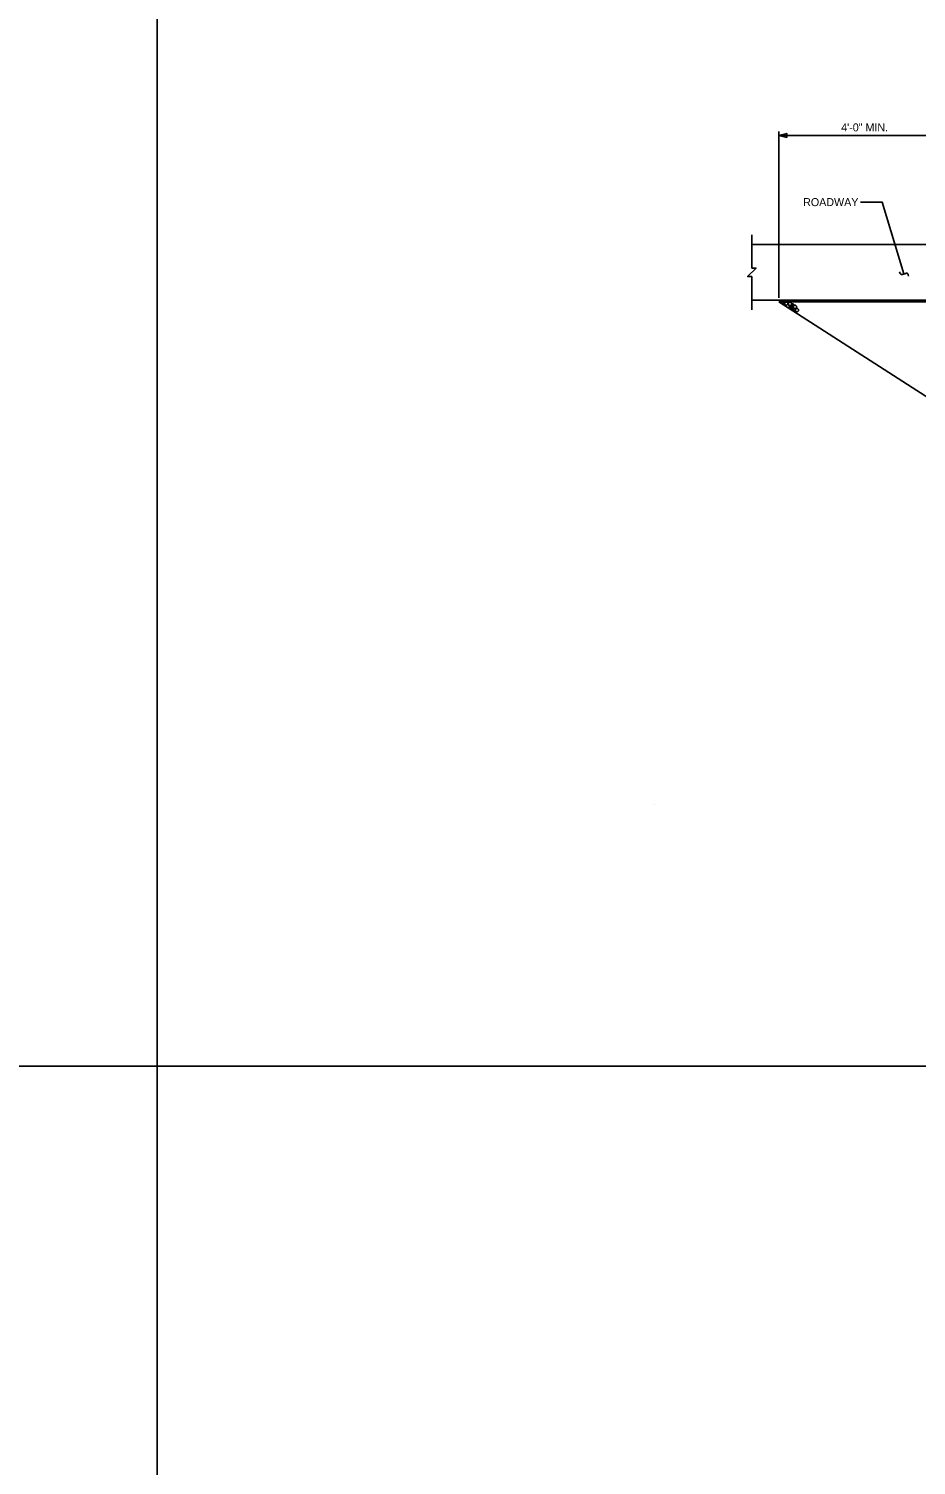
# Model space of a CAD drawing. Extents: x 0 to 2289, y 0 to 839.
# Drawn here: x 759.4 to 898, y 222.1 to 446.5 of the extents above; entities that cross this region are included whole.
import ezdxf

# ---------------------------------------------------------------- set-up
doc = ezdxf.new("R2010")
doc.units = 0
for name, color, linetype in [('Arrowhead Terminators', 7, 'Continuous'), ('Arrowhead Terminators CELL', 7, 'Continuous'), ('Dimension Lines', 7, 'Continuous'), ('Mis Object Lines', 7, 'Continuous'), ('Miscellaneous Lines', 7, 'Continuous'), ('Plan Sheet CELL', 7, 'Continuous'), ('Text', 7, 'Continuous'), ('User Information Notes', 7, 'Continuous')]:
    doc.layers.add(name, color=color, linetype=linetype)

# ---------------------------------------------------------------- blocks, each defined once
blk = doc.blocks.new('AH')
at = {"layer": 'Arrowhead Terminators'}
blk.add_lwpolyline([(0, 0), (-1.25, 0.3125), (-1.25, -0.3125)], close=True, dxfattribs=at)

msp = doc.modelspace()

# ---------------------------------------------------------------- linework, layer by layer
at = {"layer": 'Arrowhead Terminators CELL'}
for p, q in [((895.36, 408.55), (895.37, 408.41)), ((895.81, 408.15), (896.34, 408.31)), ((896.72, 408.07), (896.75, 407.89))]:
    msp.add_line(p, q, dxfattribs=at)
for centre, radius, start, end in [((895.69, 408.43), 0.311, 183.755, 293.5539), ((896.44, 408.06), 0.276, 2.8234, 111.109)]:
    msp.add_arc(centre, radius, start, end, dxfattribs=at)
at = {"layer": 'Dimension Lines'}
for p, q in [((876.49, 404.49), (876.49, 430.48)), ((876.49, 429.86), (904.31, 429.86))]:
    msp.add_line(p, q, dxfattribs=at)
for points in [[(896.04, 408.21), (892.61, 419.44), (889.24, 419.44)], [(877.03, 403.71), (877.12, 403.83), (877.25, 403.83), (877.34, 403.73), (877.33, 403.6), (877.24, 403.53), (877.11, 403.54), (877.05, 403.61), (877.03, 403.71)], [(877.39, 403.61), (877.53, 403.81), (877.76, 403.82), (877.91, 403.65), (877.88, 403.43), (877.74, 403.32), (877.52, 403.34), (877.42, 403.44), (877.39, 403.61)], [(877.96, 403.59), (878.11, 403.79), (878.33, 403.79), (878.48, 403.63), (878.46, 403.4), (878.32, 403.29), (878.09, 403.31), (877.99, 403.42), (877.96, 403.59)], [(878.08, 403.11), (878.17, 403.22), (878.31, 403.23), (878.4, 403.13), (878.38, 402.99), (878.29, 402.93), (878.16, 402.94), (878.1, 403), (878.08, 403.11)], [(878.43, 402.97), (878.52, 403.09), (878.65, 403.09), (878.74, 402.99), (878.72, 402.86), (878.64, 402.79), (878.51, 402.81), (878.45, 402.87), (878.43, 402.97)], [(878.52, 403.42), (878.6, 403.54), (878.74, 403.54), (878.83, 403.45), (878.81, 403.31), (878.73, 403.24), (878.59, 403.26), (878.53, 403.32), (878.52, 403.42)], [(878.73, 402.71), (878.82, 402.83), (878.95, 402.83), (879.04, 402.73), (879.03, 402.6), (878.94, 402.53), (878.81, 402.55), (878.75, 402.61), (878.73, 402.71)], [(878.75, 403.14), (878.89, 403.33), (879.12, 403.34), (879.27, 403.18), (879.24, 402.95), (879.1, 402.84), (878.88, 402.86), (878.78, 402.96), (878.75, 403.14)], [(879.06, 402.62), (879.2, 402.81), (879.43, 402.82), (879.58, 402.66), (879.55, 402.43), (879.41, 402.32), (879.19, 402.34), (879.09, 402.44), (879.06, 402.62)]]:
    msp.add_lwpolyline(points, dxfattribs=at)
at = {"layer": 'Mis Object Lines'}
for p, q in [((872.3, 409.12), (872.3, 414.32)), ((872.3, 412.82), (904.31, 412.82)), ((872.3, 402.6), (872.3, 407.8)), ((872.3, 404.1), (904.31, 404.1))]:
    msp.add_line(p, q, dxfattribs=at)
msp.add_lwpolyline([(872.3, 409.12), (872.96, 409.12), (871.64, 407.8), (872.3, 407.8)], dxfattribs=at)
at = {"layer": 'Miscellaneous Lines'}
for q in [(958.08, 351.35), (915.93, 403.87)]:
    msp.add_line((876.49, 403.87), q, dxfattribs=at)
at = {"layer": 'Plan Sheet CELL'}
for p, q in [((779.45, 667.07), (779.45, 0)), ((0, 284.5), (2289.16, 284.5))]:
    msp.add_line(p, q, dxfattribs=at)
at = {"layer": 'User Information Notes'}
msp.add_line((857.1, 325.35), (857.1, 325.35), dxfattribs=at)

# ---------------------------------------------------------------- block references
at = {"layer": 'Arrowhead Terminators CELL', "rotation": 180}
msp.add_blockref('AH', (876.49, 429.86), dxfattribs=at)

# ---------------------------------------------------------------- texts
at = {"layer": 'Text'}
for s, height, p in [('4\'-0" MIN.', 1.25, (886.24, 430.48)), ('ROADWAY', 1.249, (880.3, 418.81))]:
    msp.add_text(s, height=height, dxfattribs=at).set_placement(p)

doc.saveas('drawing.dxf')
